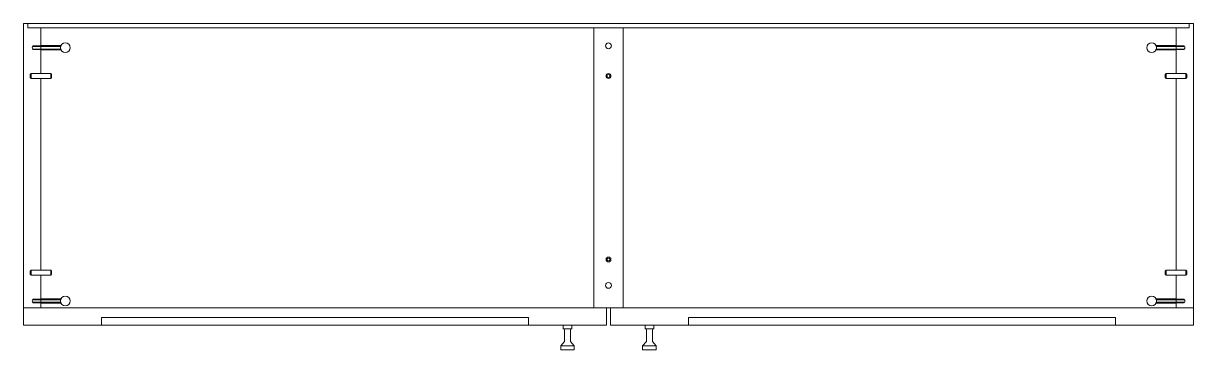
# Model space of a CAD drawing. Header units: centimetres. Extents: x -9.9 to 12.1, y -14.8 to 2.1.
# Drawn here: x -1.893 to -0.693, y -11.982 to -11.647 of the extents above; entities that cross this region are included whole.
import ezdxf

# ---------------------------------------------------------------- set-up
doc = ezdxf.new("R2010")
doc.units = ezdxf.units.CM
doc.header["$MEASUREMENT"] = 0
for name, color, linetype, lineweight in [('0_Num_Penna__6', 6, 'Continuous', 18), ('A-FURN_Num_Penna__252_Num_Penna__252_Num_Penna__3_Num_Penna__252_Num_Penna__252_Num_Penna__252_Num_Penna__252_Num_Penna__252_Num_Penna__252_Num_Penna__252_Num_Penna__252_Num_Penna__252_Num_Penna__252_Num_Penna__252_Num_Penna__5', 5, 'Continuous', 18), ('A-FURN_Num_Penna__252_Num_Penna__252_Num_Penna__3_Num_Penna__252_Num_Penna__252_Num_Penna__252_Num_Penna__252_Num_Penna__252_Num_Penna__252_Num_Penna__252_Num_Penna__252_Num_Penna__252_Num_Penna__252_Num_Penna__252_Num_Penna__6', 6, 'Continuous', 18), ('A-FURN_Num_Penna__252_Num_Penna__252_Num_Penna__3_Num_Penna__252_Num_Penna__252_Num_Penna__252_Num_Penna__252_Num_Penna__252_Num_Penna__252_Num_Penna__252_Num_Penna__252_Num_Penna__252_Num_Penna__252_Num_Penna__6_Num_Penna__6', 6, 'Continuous', 18), ('A-SECT-PATT_Num_Penna__6_Num_Penna__6_Num_Penna__6_Num_Penna__6_Num_Penna__6_Num_Penna__6_Num_Penna__6_Num_Penna__6_Num_Penna__6_Num_Penna__6_Num_Penna__6_Num_Penna__6_Num_Penna__6_Num_Penna__6', 6, 'Continuous', 18), ('PDF10_Solid Fills_Num_Penna__5_Num_Penna__5_Num_Penna__5_Num_Penna__5_Num_Penna__5_Num_Penna__5_Num_Penna__5_Num_Penna__5', 5, 'Continuous', 18), ('PDF10_Solid Fills_Num_Penna__5_Num_Penna__5_Num_Penna__5_Num_Penna__5_Num_Penna__5_Num_Penna__5_Num_Penna__5_Num_Penna__6', 6, 'Continuous', 18), ('PDF16_Geometry_Num_Penna__5_Num_Penna__5_Num_Penna__5_Num_Penna__5_Num_Penna__5_Num_Penna__5_Num_Penna__5_Num_Penna__5_Num_Penna__5_Num_Penna__5_Num_Penna__5_Num_Penna__5_Num_Penna__5_Num_Penna__5', 5, 'Continuous', 18), ('PDF16_Geometry_Num_Penna__6_Num_Penna__6_Num_Penna__6_Num_Penna__6_Num_Penna__6_Num_Penna__6_Num_Penna__6_Num_Penna__6_Num_Penna__6_Num_Penna__6_Num_Penna__6_Num_Penna__6_Num_Penna__6_Num_Penna__5', 5, 'Continuous', 18), ('PDF16_Geometry_Num_Penna__6_Num_Penna__6_Num_Penna__6_Num_Penna__6_Num_Penna__6_Num_Penna__6_Num_Penna__6_Num_Penna__6_Num_Penna__6_Num_Penna__6_Num_Penna__6_Num_Penna__6_Num_Penna__6_Num_Penna__6', 6, 'Continuous', 18), ('PDF2_Geometry_Num_Penna__7_Num_Penna__7_Num_Penna__7_Num_Penna__7_Num_Penna__7_Num_Penna__7_Num_Penna__7_Num_Penna__5', 5, 'Continuous', 18), ('PDF2_Geometry_Num_Penna__7_Num_Penna__7_Num_Penna__7_Num_Penna__7_Num_Penna__7_Num_Penna__7_Num_Penna__7_Num_Penna__6', 6, 'Continuous', 18), ('VITE_Num_Penna__5', 5, 'Continuous', 18), ('VITE_Num_Penna__6', 6, 'Continuous', 18)]:
    doc.layers.add(name, color=color, linetype=linetype, lineweight=lineweight)

msp = doc.modelspace()

# ---------------------------------------------------------------- linework, layer by layer
at = {"layer": '0_Num_Penna__6', "color": 6, "linetype": 'Continuous', "lineweight": 18}
for p, q in [((-1.8748, -11.6744), (-1.8542, -11.6744)), ((-0.7108, -11.6744), (-0.7313, -11.6744)), ((-1.8848, -11.6987), (-1.8858, -11.6997)), ((-1.8858, -11.6997), (-1.8858, -11.7027)), ((-1.8648, -11.6987), (-1.8638, -11.6997)), ((-1.8638, -11.6997), (-1.8638, -11.7027)), ((-0.7208, -11.6987), (-0.7218, -11.6997)), ((-0.7218, -11.6997), (-0.7218, -11.7027)), ((-0.7008, -11.6987), (-0.6998, -11.6997)), ((-0.6998, -11.6997), (-0.6998, -11.7027)), ((-1.8848, -11.7037), (-1.8858, -11.7027)), ((-1.8648, -11.7037), (-1.8638, -11.7027)), ((-0.7208, -11.7037), (-0.7218, -11.7027)), ((-0.7008, -11.7037), (-0.6998, -11.7027)), ((-1.8848, -11.9006), (-1.8858, -11.9016)), ((-1.8858, -11.9046), (-1.8858, -11.9016)), ((-1.8648, -11.9006), (-1.8638, -11.9016)), ((-1.8638, -11.9046), (-1.8638, -11.9016)), ((-0.7208, -11.9006), (-0.7218, -11.9016)), ((-0.7218, -11.9046), (-0.7218, -11.9016)), ((-0.7008, -11.9006), (-0.6998, -11.9016)), ((-0.6998, -11.9046), (-0.6998, -11.9016)), ((-1.8848, -11.9056), (-1.8858, -11.9046)), ((-1.8648, -11.9056), (-1.8638, -11.9046)), ((-0.7208, -11.9056), (-0.7218, -11.9046)), ((-0.7008, -11.9056), (-0.6998, -11.9046)), ((-1.8748, -11.9299), (-1.8542, -11.9299)), ((-0.7108, -11.9299), (-0.7313, -11.9299))]:
    msp.add_line(p, q, dxfattribs=at)
at = {"layer": 'A-FURN_Num_Penna__252_Num_Penna__252_Num_Penna__3_Num_Penna__252_Num_Penna__252_Num_Penna__252_Num_Penna__252_Num_Penna__252_Num_Penna__252_Num_Penna__252_Num_Penna__252_Num_Penna__252_Num_Penna__252_Num_Penna__252_Num_Penna__5', "color": 5, "linetype": 'Continuous', "lineweight": 18}
for p, q in [((-1.8748, -11.6702), (-1.8748, -11.6741)), ((-0.7108, -11.6702), (-0.7108, -11.6741)), ((-1.8748, -11.9341), (-1.8748, -11.9302)), ((-0.7108, -11.9341), (-0.7108, -11.9302))]:
    msp.add_line(p, q, dxfattribs=at)
for centre in [(-1.2928, -11.7012), (-1.2928, -11.8896)]:
    msp.add_circle(centre, 0.0015, dxfattribs=at)
at = {"layer": 'A-FURN_Num_Penna__252_Num_Penna__252_Num_Penna__3_Num_Penna__252_Num_Penna__252_Num_Penna__252_Num_Penna__252_Num_Penna__252_Num_Penna__252_Num_Penna__252_Num_Penna__252_Num_Penna__252_Num_Penna__252_Num_Penna__252_Num_Penna__6', "color": 6, "linetype": 'Continuous', "lineweight": 18}
for p, q in [((-1.8748, -11.6702), (-1.8831, -11.6702)), ((-1.8831, -11.6702), (-1.8831, -11.6709)), ((-1.8831, -11.6741), (-1.8831, -11.6735)), ((-1.8748, -11.6741), (-1.8831, -11.6741)), ((-0.7108, -11.6702), (-0.7025, -11.6702)), ((-0.7108, -11.6741), (-0.7025, -11.6741)), ((-0.7025, -11.6702), (-0.7025, -11.6709)), ((-0.7025, -11.6741), (-0.7025, -11.6735)), ((-1.8748, -11.9302), (-1.8831, -11.9302)), ((-1.8831, -11.9302), (-1.8831, -11.9309)), ((-1.8831, -11.9341), (-1.8831, -11.9335)), ((-1.8748, -11.9341), (-1.8831, -11.9341)), ((-0.7108, -11.9302), (-0.7025, -11.9302)), ((-0.7108, -11.9341), (-0.7025, -11.9341)), ((-0.7025, -11.9302), (-0.7025, -11.9309)), ((-0.7025, -11.9341), (-0.7025, -11.9335))]:
    msp.add_line(p, q, dxfattribs=at)
for centre in [(-1.2928, -11.7012), (-1.2928, -11.8896)]:
    msp.add_circle(centre, 0.0025, dxfattribs=at)
at = {"layer": 'A-FURN_Num_Penna__252_Num_Penna__252_Num_Penna__3_Num_Penna__252_Num_Penna__252_Num_Penna__252_Num_Penna__252_Num_Penna__252_Num_Penna__252_Num_Penna__252_Num_Penna__252_Num_Penna__252_Num_Penna__252_Num_Penna__6_Num_Penna__6', "color": 6, "linetype": 'Continuous', "lineweight": 18}
for p, q in [((-1.3078, -11.6517), (-1.3078, -11.9392)), ((-1.2778, -11.6517), (-1.2778, -11.9392))]:
    msp.add_line(p, q, dxfattribs=at)
at = {"layer": 'A-SECT-PATT_Num_Penna__6_Num_Penna__6_Num_Penna__6_Num_Penna__6_Num_Penna__6_Num_Penna__6_Num_Penna__6_Num_Penna__6_Num_Penna__6_Num_Penna__6_Num_Penna__6_Num_Penna__6_Num_Penna__6_Num_Penna__6', "color": 6, "linetype": 'Continuous', "lineweight": 18}
for p, q in [((-1.8128, -11.9492), (-1.8128, -11.9572)), ((-1.3748, -11.9492), (-1.3748, -11.9572)), ((-1.2108, -11.9492), (-1.2108, -11.9572)), ((-0.7728, -11.9492), (-0.7728, -11.9572))]:
    msp.add_line(p, q, dxfattribs=at)
at = {"layer": 'PDF10_Solid Fills_Num_Penna__5_Num_Penna__5_Num_Penna__5_Num_Penna__5_Num_Penna__5_Num_Penna__5_Num_Penna__5_Num_Penna__5', "color": 5, "linetype": 'Continuous', "lineweight": 18}
for centre in [(-1.8498, -11.6722), (-0.7358, -11.6722), (-1.8498, -11.9322), (-0.7358, -11.9322)]:
    msp.add_circle(centre, 0.005, dxfattribs=at)
at = {"layer": 'PDF10_Solid Fills_Num_Penna__5_Num_Penna__5_Num_Penna__5_Num_Penna__5_Num_Penna__5_Num_Penna__5_Num_Penna__5_Num_Penna__6', "color": 6, "linetype": 'Continuous', "lineweight": 18}
for centre in [(-1.2928, -11.6702), (-1.2928, -11.9162)]:
    msp.add_circle(centre, 0.003, dxfattribs=at)
at = {"layer": 'PDF16_Geometry_Num_Penna__5_Num_Penna__5_Num_Penna__5_Num_Penna__5_Num_Penna__5_Num_Penna__5_Num_Penna__5_Num_Penna__5_Num_Penna__5_Num_Penna__5_Num_Penna__5_Num_Penna__5_Num_Penna__5_Num_Penna__5', "color": 5, "linetype": 'Continuous', "lineweight": 18}
for p, q in [((-1.3303, -11.9572), (-1.3393, -11.9572)), ((-1.3393, -11.9608), (-1.3393, -11.9572)), ((-1.3303, -11.9608), (-1.3393, -11.9608)), ((-1.3378, -11.9739), (-1.3378, -11.9623)), ((-1.3283, -11.9572), (-1.3372, -11.9572)), ((-1.3318, -11.9739), (-1.3318, -11.9623)), ((-1.3303, -11.9608), (-1.3303, -11.9572)), ((-1.2463, -11.9572), (-1.2553, -11.9572)), ((-1.2553, -11.9608), (-1.2553, -11.9572)), ((-1.2463, -11.9608), (-1.2553, -11.9608)), ((-1.2538, -11.9739), (-1.2538, -11.9623)), ((-1.2478, -11.9739), (-1.2478, -11.9623)), ((-1.2463, -11.9608), (-1.2463, -11.9572)), ((-1.3418, -11.9782), (-1.3378, -11.9739)), ((-1.3278, -11.9782), (-1.3318, -11.9739)), ((-1.2578, -11.9782), (-1.2538, -11.9739)), ((-1.2438, -11.9782), (-1.2478, -11.9739)), ((-1.3278, -11.9782), (-1.3418, -11.9782)), ((-1.3418, -11.9822), (-1.3418, -11.9782)), ((-1.3278, -11.9822), (-1.3418, -11.9822)), ((-1.3278, -11.9822), (-1.3278, -11.9782)), ((-1.2438, -11.9782), (-1.2578, -11.9782)), ((-1.2578, -11.9822), (-1.2578, -11.9782)), ((-1.2438, -11.9822), (-1.2578, -11.9822)), ((-1.2438, -11.9822), (-1.2438, -11.9782))]:
    msp.add_line(p, q, dxfattribs=at)
for centre, start, end in [((-1.3393, -11.9623), 0, 90), ((-1.3303, -11.9623), 90, 180), ((-1.2553, -11.9623), 0, 90), ((-1.2463, -11.9623), 90, 180)]:
    msp.add_arc(centre, 0.00148, start, end, dxfattribs=at)
at = {"layer": 'PDF16_Geometry_Num_Penna__6_Num_Penna__6_Num_Penna__6_Num_Penna__6_Num_Penna__6_Num_Penna__6_Num_Penna__6_Num_Penna__6_Num_Penna__6_Num_Penna__6_Num_Penna__6_Num_Penna__6_Num_Penna__6_Num_Penna__5', "color": 5, "linetype": 'Continuous', "lineweight": 18}
for p, q in [((-1.8128, -11.9572), (-1.3748, -11.9572)), ((-1.2108, -11.9572), (-0.7728, -11.9572))]:
    msp.add_line(p, q, dxfattribs=at)
at = {"layer": 'PDF16_Geometry_Num_Penna__6_Num_Penna__6_Num_Penna__6_Num_Penna__6_Num_Penna__6_Num_Penna__6_Num_Penna__6_Num_Penna__6_Num_Penna__6_Num_Penna__6_Num_Penna__6_Num_Penna__6_Num_Penna__6_Num_Penna__6', "color": 6, "linetype": 'Continuous', "lineweight": 18}
for p, q in [((-1.8928, -11.6472), (-1.8883, -11.6472)), ((-1.8928, -11.6472), (-1.8928, -11.9572)), ((-1.8883, -11.6472), (-1.8883, -11.6517)), ((-1.8883, -11.6472), (-0.6973, -11.6472)), ((-1.8883, -11.6517), (-0.6973, -11.6517)), ((-1.8748, -11.6517), (-1.8748, -11.6699)), ((-0.7108, -11.6517), (-0.7108, -11.6987)), ((-0.6973, -11.6472), (-0.6973, -11.6517)), ((-0.6973, -11.6472), (-0.6928, -11.6472)), ((-0.6928, -11.6472), (-0.6928, -11.9572)), ((-1.8748, -11.6699), (-1.8748, -11.6702)), ((-1.8748, -11.6744), (-1.8748, -11.6741)), ((-1.8748, -11.6741), (-1.8748, -11.6987)), ((-0.7108, -11.6744), (-0.7108, -11.6741)), ((-1.8748, -11.7037), (-1.8748, -11.9006)), ((-0.7108, -11.7037), (-0.7108, -11.9006)), ((-1.8748, -11.9056), (-1.8748, -11.9392)), ((-0.7108, -11.9056), (-0.7108, -11.9302)), ((-1.8928, -11.9392), (-0.6928, -11.9392)), ((-1.8748, -11.9299), (-1.8748, -11.9302)), ((-1.2948, -11.9572), (-1.2948, -11.9392)), ((-1.2908, -11.9572), (-1.2908, -11.9392)), ((-0.7108, -11.9299), (-0.7108, -11.9302)), ((-0.7108, -11.9341), (-0.7108, -11.9392)), ((-1.8128, -11.9492), (-1.3748, -11.9492)), ((-1.2108, -11.9492), (-0.7728, -11.9492)), ((-1.8928, -11.9572), (-1.8128, -11.9572)), ((-1.3748, -11.9572), (-1.2948, -11.9572)), ((-1.2908, -11.9572), (-1.2108, -11.9572)), ((-0.7728, -11.9572), (-0.6928, -11.9572))]:
    msp.add_line(p, q, dxfattribs=at)
at = {"layer": 'PDF2_Geometry_Num_Penna__7_Num_Penna__7_Num_Penna__7_Num_Penna__7_Num_Penna__7_Num_Penna__7_Num_Penna__7_Num_Penna__5', "color": 5, "linetype": 'Continuous', "lineweight": 18, "flags": 128}
for points in [[(-1.8831, -11.6709), (-1.8546, -11.6709)], [(-1.8546, -11.6735), (-1.8831, -11.6735)], [(-0.7025, -11.6709), (-0.7309, -11.6709)], [(-0.7309, -11.6735), (-0.7025, -11.6735)], [(-1.8546, -11.9309), (-1.8831, -11.9309)], [(-1.8831, -11.9335), (-1.8546, -11.9335)], [(-0.7309, -11.9309), (-0.7025, -11.9309)], [(-0.7025, -11.9335), (-0.7309, -11.9335)]]:
    msp.add_lwpolyline(points, dxfattribs=at)
at = {"layer": 'PDF2_Geometry_Num_Penna__7_Num_Penna__7_Num_Penna__7_Num_Penna__7_Num_Penna__7_Num_Penna__7_Num_Penna__7_Num_Penna__6', "color": 6, "linetype": 'Continuous', "lineweight": 18, "flags": 128}
for points in [[(-1.8831, -11.6735), (-1.8832, -11.6735, -0.19953), (-1.8834, -11.6734, -0.116877), (-1.8836, -11.673, -0.162888), (-1.8836, -11.6713, -0.116832), (-1.8834, -11.6709, -0.198418), (-1.8832, -11.6709), (-1.8831, -11.6709)], [(-0.7025, -11.6735), (-0.7023, -11.6735, 0.19953), (-0.7021, -11.6734, 0.116877), (-0.7019, -11.673, 0.162888), (-0.7019, -11.6713, 0.116832), (-0.7021, -11.6709, 0.198418), (-0.7023, -11.6709), (-0.7025, -11.6709)], [(-1.8831, -11.9309), (-1.8832, -11.9309, 0.19953), (-1.8834, -11.9309, 0.116877), (-1.8836, -11.9313, 0.162888), (-1.8836, -11.933, 0.116832), (-1.8834, -11.9334, 0.198418), (-1.8832, -11.9335), (-1.8831, -11.9335)], [(-0.7025, -11.9309), (-0.7023, -11.9309, -0.19953), (-0.7021, -11.9309, -0.116877), (-0.7019, -11.9313, -0.162888), (-0.7019, -11.933, -0.116832), (-0.7021, -11.9334, -0.198418), (-0.7023, -11.9335), (-0.7025, -11.9335)]]:
    msp.add_lwpolyline(points, format="xyb", dxfattribs=at)
for points in [[(-1.8848, -11.6987), (-1.8648, -11.6987)], [(-0.7008, -11.6987), (-0.7208, -11.6987)], [(-1.8648, -11.7037), (-1.8848, -11.7037)], [(-0.7208, -11.7037), (-0.7008, -11.7037)], [(-1.8648, -11.9006), (-1.8848, -11.9006)], [(-0.7208, -11.9006), (-0.7008, -11.9006)], [(-1.8848, -11.9056), (-1.8648, -11.9056)], [(-0.7008, -11.9056), (-0.7208, -11.9056)]]:
    msp.add_lwpolyline(points, dxfattribs=at)
at = {"layer": 'VITE_Num_Penna__5', "color": 5, "linetype": 'Continuous', "lineweight": 18, "flags": 128}
for points in [[(-1.8848, -11.7037), (-1.8848, -11.6987)], [(-1.8648, -11.7037), (-1.8648, -11.6987)], [(-0.7208, -11.7037), (-0.7208, -11.6987)], [(-0.7008, -11.7037), (-0.7008, -11.6987)], [(-1.8848, -11.9006), (-1.8848, -11.9056)], [(-1.8648, -11.9006), (-1.8648, -11.9056)], [(-0.7208, -11.9006), (-0.7208, -11.9056)], [(-0.7008, -11.9006), (-0.7008, -11.9056)]]:
    msp.add_lwpolyline(points, dxfattribs=at)
at = {"layer": 'VITE_Num_Penna__6', "color": 6, "linetype": 'Continuous', "lineweight": 18}
for p, q in [((-1.8542, -11.6699), (-1.8748, -11.6699)), ((-0.7313, -11.6699), (-0.7108, -11.6699)), ((-1.8542, -11.9344), (-1.8748, -11.9344)), ((-0.7313, -11.9344), (-0.7108, -11.9344))]:
    msp.add_line(p, q, dxfattribs=at)

doc.saveas('drawing.dxf')
